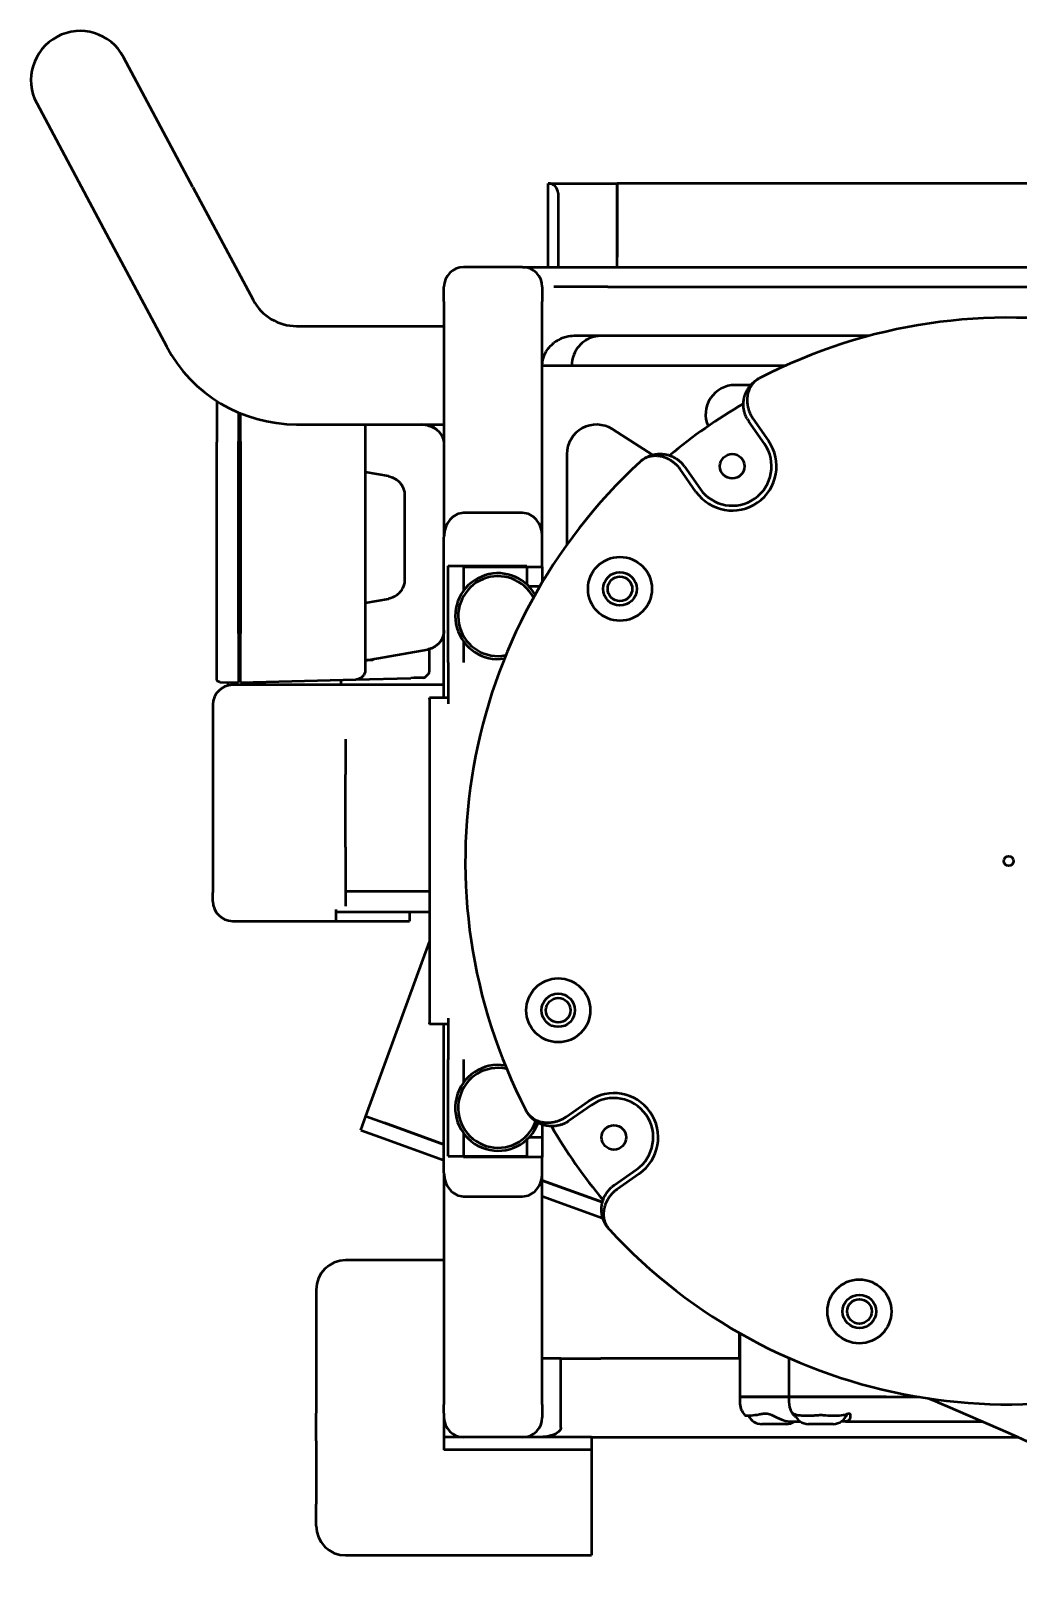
# Model space of a CAD drawing. Header units: millimetres. Extents: x 36 to 3196, y 27 to 5967.
# Drawn here: x 1245.3 to 1345.7, y 2348.6 to 2506.2 of the extents above; entities that cross this region are included whole.
import ezdxf

# ---------------------------------------------------------------- set-up
doc = ezdxf.new("R2010")
doc.units = ezdxf.units.MM
doc.layers.add('외형선(ISO)', color=7, linetype='Continuous', lineweight=50)

msp = doc.modelspace()

# ---------------------------------------------------------------- linework, layer by layer
at = {"layer": '외형선(ISO)'}
for p, q in [((1261.7623, 2490.3615), (1254.7035, 2503.5968)), ((1245.88, 2498.8909), (1252.9388, 2485.6556)), ((1261.7623, 2490.3615), (1267.88, 2478.8909)), ((1297.8917, 2490.7438), (1304.8917, 2490.7438)), ((1297.8917, 2482.2438), (1297.8917, 2490.7438)), ((1304.8917, 2489.7438), (1304.8917, 2490.7438)), ((1454.8917, 2490.7438), (1304.8917, 2490.7438)), ((1304.8917, 2490.7438), (1304.8917, 2489.7438)), ((1298.8917, 2489.7438), (1298.8917, 2482.2438)), ((1304.8917, 2482.2438), (1304.8917, 2489.7438)), ((1304.8917, 2489.7438), (1304.8917, 2483.2438)), ((1252.9388, 2485.6556), (1259.0565, 2474.185)), ((1295.2917, 2482.2438), (1289.2917, 2482.2438)), ((1295.2917, 2482.2438), (1304.2745, 2482.2438)), ((1304.2745, 2482.2438), (1402.1133, 2482.2438)), ((1287.2917, 2478.7537), (1287.2917, 2480.2438)), ((1297.2917, 2480.2438), (1297.2917, 2478.7537)), ((1303.9375, 2480.2438), (1298.4736, 2480.2438)), ((1303.9375, 2480.2438), (1401.7763, 2480.2438)), ((1287.2917, 2478.7537), (1287.2917, 2454.786)), ((1297.2917, 2454.786), (1297.2917, 2478.7537)), ((1272.2917, 2476.2438), (1287.2917, 2476.2438)), ((1304.4068, 2475.2438), (1300.6564, 2475.2438)), ((1308.2917, 2475.2438), (1304.4068, 2475.2438)), ((1330.5329, 2475.2438), (1308.2917, 2475.2438)), ((1297.2917, 2472.2438), (1299.1469, 2472.2438)), ((1299.1469, 2472.2438), (1300.2917, 2472.2438)), ((1300.2917, 2472.2438), (1303.2917, 2472.2438)), ((1303.2917, 2472.2438), (1322.0742, 2472.2438)), ((1318.4829, 2470.2438), (1316.8988, 2470.2438)), ((1264.1908, 2468.6194), (1264.1908, 2464.4456)), ((1266.3908, 2467.4533), (1266.3908, 2464.4954)), ((1266.5917, 2467.2886), (1266.3908, 2467.2938)), ((1266.5917, 2464.4954), (1266.5917, 2467.369)), ((1318.6975, 2466.8398), (1320.2914, 2464.5634)), ((1272.2917, 2466.2438), (1287.2917, 2466.2438)), ((1285.639, 2466.1246), (1284.963, 2466.2438)), ((1308.483, 2463.1366), (1304.411, 2465.7475)), ((1319.8818, 2464.2766), (1318.2879, 2466.553)), ((1264.1908, 2445.042), (1264.1908, 2464.4456)), ((1266.3908, 2444.9922), (1266.3908, 2464.4954)), ((1266.5917, 2464.4954), (1266.5917, 2444.9922)), ((1279.2917, 2464.1885), (1279.2917, 2445.2991)), ((1299.7917, 2463.2221), (1299.7917, 2454.0132)), ((1311.7347, 2461.9644), (1313.3286, 2459.688)), ((1281.639, 2460.9726), (1279.2917, 2461.3865)), ((1312.919, 2459.4012), (1311.3251, 2461.6776)), ((1283.2917, 2459.0029), (1283.2917, 2450.4847)), ((1295.2917, 2457.2438), (1289.2917, 2457.2438)), ((1279.2918, 2456.3516), (1279.2918, 2456.3516)), ((1279.2917, 2454.3407), (1279.2917, 2454.3407)), ((1287.2917, 2438.4323), (1287.2917, 2454.786)), ((1297.2917, 2451.7438), (1297.2917, 2454.786)), ((1287.7105, 2451.8438), (1295.7105, 2451.8438)), ((1287.7105, 2442.0181), (1287.7105, 2451.8438)), ((1289.2917, 2451.7438), (1289.2917, 2449.3437)), ((1289.2917, 2451.7438), (1297.2917, 2451.7438)), ((1295.7105, 2451.8438), (1295.7105, 2449.9827)), ((1297.2917, 2451.7438), (1297.2917, 2450.1992)), ((1297.0224, 2449.7438), (1295.9555, 2449.7438)), ((1279.2917, 2448.1012), (1281.639, 2448.5151)), ((1266.3908, 2444.9922), (1266.3908, 2439.9938)), ((1266.5917, 2439.9938), (1266.5917, 2444.9922)), ((1279.2917, 2442.2438), (1285.639, 2443.363)), ((1285.7917, 2443.3962), (1285.7917, 2441.066)), ((1289.2917, 2444.1439), (1289.2917, 2442.0181)), ((1266.3908, 2442.1938), (1266.5917, 2442.1991)), ((1280.0667, 2442.2538), (1279.3485, 2442.2538)), ((1280.2205, 2442.4076), (1280.0667, 2442.2538)), ((1280.0667, 2442.3805), (1280.0667, 2442.2538)), ((1287.7105, 2442.0181), (1287.7105, 2437.8151)), ((1264.483, 2440.0438), (1266.3908, 2439.9938)), ((1265.3217, 2440.0218), (1265.3217, 2439.6878)), ((1266.3908, 2440.2938), (1266.5917, 2440.2938)), ((1266.5917, 2439.9938), (1278.3179, 2440.3009)), ((1276.8217, 2439.7438), (1276.8217, 2440.2617)), ((1278.3179, 2440.3009), (1283.9159, 2440.4474)), ((1278.7018, 2440.3885), (1278.7019, 2440.3885)), ((1278.8386, 2440.4633), (1278.8385, 2440.4633)), ((1279.1881, 2440.8572), (1279.1881, 2440.8572)), ((1283.9463, 2440.5068), (1283.9461, 2440.5069)), ((1285.3606, 2440.5421), (1285.735, 2440.9264)), ((1287.2917, 2439.7438), (1265.7917, 2439.7438)), ((1285.8105, 2438.2983), (1285.8105, 2438.4323)), ((1287.7105, 2438.4323), (1285.8105, 2438.4323)), ((1285.8105, 2438.2983), (1285.8105, 2405.3893)), ((1263.7917, 2437.7438), (1263.7917, 2435.5722)), ((1263.7917, 2435.5722), (1263.7917, 2418.6518)), ((1277.2917, 2434.2376), (1277.2917, 2430.6313)), ((1277.2917, 2423.2438), (1277.2917, 2430.6313)), ((1277.2917, 2423.2438), (1277.2917, 2418.7438)), ((1263.7917, 2417.7438), (1263.7917, 2418.6518)), ((1277.2917, 2418.7438), (1277.2917, 2417.2501)), ((1285.8105, 2418.7438), (1277.2917, 2418.7438)), ((1276.2917, 2416.9132), (1276.2917, 2415.7438)), ((1276.2917, 2416.6839), (1285.8105, 2416.6839)), ((1283.7917, 2416.6839), (1283.7917, 2415.7438)), ((1265.7917, 2415.7438), (1276.2917, 2415.7438)), ((1276.2917, 2415.7438), (1283.7917, 2415.7438)), ((1279.3576, 2395.897), (1285.8105, 2413.6262)), ((1285.8105, 2405.2554), (1285.8105, 2405.3893)), ((1287.7105, 2405.2554), (1285.8105, 2405.2554)), ((1287.2917, 2390.1425), (1287.2917, 2405.2554)), ((1287.7105, 2405.8725), (1287.7105, 2401.6696)), ((1287.7105, 2391.8438), (1287.7105, 2401.6696)), ((1289.2917, 2401.6696), (1289.2917, 2399.3437)), ((1299.7145, 2395.8308), (1301.9909, 2397.4248)), ((1278.8446, 2394.4875), (1279.3576, 2395.897)), ((1279.3576, 2395.897), (1281.237, 2395.213)), ((1279.3576, 2395.897), (1281.237, 2395.213)), ((1302.2777, 2397.0152), (1300.0013, 2395.4212)), ((1278.8446, 2394.4875), (1280.7239, 2393.8034)), ((1287.2917, 2393.0092), (1281.237, 2395.213)), ((1281.237, 2395.213), (1287.2917, 2393.0092)), ((1289.2917, 2394.1439), (1289.2917, 2391.7438)), ((1297.2917, 2395.0463), (1297.2917, 2393.7438)), ((1280.7239, 2393.8034), (1287.2917, 2391.4129)), ((1295.7105, 2393.5049), (1295.7105, 2391.8438)), ((1297.2917, 2393.7438), (1295.9555, 2393.7438)), ((1297.2917, 2393.7438), (1297.2917, 2391.7438)), ((1287.7105, 2391.8438), (1295.7105, 2391.8438)), ((1297.2917, 2391.7438), (1289.2917, 2391.7438)), ((1297.2917, 2390.1425), (1297.2917, 2391.7438)), ((1287.2917, 2390.1425), (1287.2917, 2366.5736)), ((1297.2917, 2366.5736), (1297.2917, 2390.1425)), ((1304.5899, 2388.868), (1306.8663, 2390.462)), ((1307.1531, 2390.0524), (1304.8767, 2388.4584)), ((1303.4021, 2387.1455), (1297.2917, 2389.3695)), ((1297.2917, 2389.3695), (1303.4021, 2387.1455)), ((1289.2917, 2387.7438), (1295.2917, 2387.7438)), ((1297.2917, 2387.7732), (1303.4413, 2385.535)), ((1287.2917, 2381.2438), (1277.2917, 2381.2438)), ((1274.2917, 2378.2438), (1274.2917, 2365.6897)), ((1317.3417, 2371.2438), (1317.3417, 2373.8489)), ((1317.3605, 2373.8382), (1317.3605, 2367.3438)), ((1299.1647, 2371.2438), (1297.2917, 2371.2438)), ((1299.1647, 2371.2438), (1303.2377, 2371.2438)), ((1299.1647, 2364.2438), (1299.1647, 2371.2438)), ((1313.2695, 2371.2438), (1303.2377, 2371.2438)), ((1317.3605, 2371.2438), (1313.2695, 2371.2438)), ((1322.3605, 2371.3162), (1322.3605, 2367.3438)), ((1319.6332, 2367.3438), (1317.3605, 2367.3438)), ((1317.3605, 2367.3438), (1319.6332, 2367.3438)), ((1317.3605, 2367.3438), (1317.3605, 2366.8438)), ((1319.6332, 2367.3438), (1322.3605, 2367.3438)), ((1322.3605, 2367.3438), (1319.6332, 2367.3438)), ((1325.3605, 2367.3438), (1322.3605, 2367.3438)), ((1322.3605, 2367.3438), (1325.3605, 2367.3438)), ((1322.3605, 2367.3438), (1322.3605, 2366.8438)), ((1325.8605, 2367.3438), (1325.3605, 2367.3438)), ((1325.3605, 2367.3438), (1325.8605, 2367.3438)), ((1328.771, 2367.3438), (1325.8605, 2367.3438)), ((1325.8605, 2367.3438), (1328.771, 2367.3438)), ((1328.771, 2367.3438), (1332.2636, 2367.3438)), ((1332.2636, 2367.3438), (1328.771, 2367.3438)), ((1332.2636, 2367.3438), (1335.6378, 2367.3438)), ((1332.2636, 2367.3438), (1335.6378, 2367.3438)), ((1287.2917, 2365.832), (1287.2917, 2366.5736)), ((1287.2917, 2365.6897), (1287.2917, 2365.832)), ((1297.2917, 2366.5736), (1297.2917, 2365.2438)), ((1274.2917, 2362.8937), (1274.2917, 2365.6897)), ((1287.2917, 2365.6897), (1287.2917, 2361.9632)), ((1322.1105, 2364.5938), (1319.6105, 2364.5938)), ((1322.5178, 2364.8438), (1323.5313, 2364.8438)), ((1326.8605, 2364.5938), (1324.3605, 2364.5938)), ((1328.1112, 2364.8438), (1327.6896, 2364.8438)), ((1328.1112, 2364.8438), (1332.2636, 2364.8438)), ((1332.2636, 2364.8438), (1342.0312, 2364.8438)), ((1274.2917, 2362.8937), (1274.2917, 2356.4478)), ((1302.2917, 2363.2438), (1287.2917, 2363.2438)), ((1302.2917, 2363.2438), (1313.2695, 2363.2438)), ((1302.2917, 2363.2438), (1302.2917, 2361.9632)), ((1313.2695, 2363.2438), (1345.6648, 2363.2438)), ((1302.2917, 2361.9632), (1287.2917, 2361.9632)), ((1302.2917, 2361.9632), (1302.2917, 2361.2161)), ((1302.2917, 2361.2161), (1302.2917, 2354.7703)), ((1274.2917, 2354.2438), (1274.2917, 2356.4478)), ((1302.2917, 2354.7703), (1302.2917, 2351.2438)), ((1277.2917, 2351.2438), (1302.2917, 2351.2438))]:
    msp.add_line(p, q, dxfattribs=at)
for centre, radius in [((1316.6052, 2461.9823), 1.25), ((1305.1864, 2449.5189), 3.25), ((1305.1864, 2449.5189), 1.7), ((1305.1864, 2449.5189), 1.25), ((1344.7105, 2421.8438), 0.5), ((1298.9095, 2406.667), 3.25), ((1298.9095, 2406.667), 1.7), ((1298.9095, 2406.667), 1.25), ((1304.572, 2393.7386), 1.25), ((1329.5337, 2376.0429), 3.25), ((1329.5337, 2376.0429), 1.7), ((1329.5337, 2376.0429), 1.25)]:
    msp.add_circle(centre, radius, dxfattribs=at)
for centre, radius, start, end in [((1250.2917, 2501.2438), 5, 28.072487, 208.072487), ((1297.8917, 2489.7438), 1, 0, 90), ((1289.2917, 2480.2438), 2, 90, 180), ((1295.2917, 2480.2438), 2, 0, 90), ((1272.2917, 2481.2438), 5, 208.072487, 270), ((1344.7105, 2421.8438), 55.25, 42.699139, 117.300861), ((1303.2917, 2472.2438), 3, 90, 113.379331), ((1272.2917, 2481.2438), 15, 208.072487, 270), ((1316.8988, 2467.2438), 3, 90, 203.318789), ((1344.7105, 2421.8438), 53.75, 120.110081, 129.88992), ((1320.7453, 2468.2737), 3, 208.671704, 215), ((1320.7453, 2468.2737), 2.5, 208.671704, 215), ((1302.7917, 2463.2221), 3, 57.332668, 180), ((1316.6052, 2461.9823), 4.5, 215, 35), ((1316.6052, 2461.9823), 4, 215, 35), ((1344.7105, 2421.8438), 55.25, 132.699139, 207.300861), ((1309.2772, 2460.2436), 2.5, 35, 41.328296), ((1309.2772, 2460.2436), 3, 35, 41.328296), ((1292.7917, 2446.7438), 4.36, 30.207345, 278.548299), ((1292.7917, 2446.7438), 4.06, 27.668446, 281.087198), ((1285.2173, 2440.6816), 0.2, 271.500517, 315.739508), ((1285.5917, 2441.066), 0.2, 315.752625, 0.001542), ((1265.7917, 2437.7438), 2, 90, 180), ((1265.7917, 2417.7438), 2, 180, 270), ((1292.7917, 2396.7438), 4.36, 80.301686, 339.629812), ((1292.7917, 2396.7438), 4.06, 77.615632, 340.407657), ((1304.572, 2393.7386), 4.5, 305, 125), ((1304.572, 2393.7386), 4, 305, 125), ((1298.2806, 2397.8787), 2.5, 298.671704, 305), ((1344.7105, 2421.8438), 53.75, 209.647239, 209.64727), ((1344.7105, 2421.8438), 53.75, 210.110081, 219.88992), ((1298.2806, 2397.8787), 3, 298.671704, 305), ((1306.3107, 2386.4105), 3, 125, 131.328296), ((1306.3107, 2386.4105), 2.5, 125, 131.328296), ((1344.7105, 2421.8438), 55.25, 222.699139, 297.300861), ((1277.2917, 2378.2438), 3, 90, 180), ((1319.3605, 2366.8438), 2, 180, 221.859571), ((1324.3605, 2366.8438), 2, 180, 211.348369), ((1289.2917, 2365.2438), 2, 180, 270), ((1295.2917, 2365.2438), 2, 270, 0), ((1319.6105, 2366.0938), 1.5, 205.084302, 270), ((1322.1105, 2366.0938), 1.5, 270, 303.55731), ((1324.3605, 2366.0938), 1.5, 199.004194, 270), ((1326.8605, 2366.0938), 1.5, 270, 340.995806), ((1277.2917, 2354.2438), 3, 180, 270)]:
    msp.add_arc(centre, radius, start, end, dxfattribs=at)
for centre, major_axis, ratio, start_param, end_param in [((1289.2917, 2454.786), (0, 2.4578), 0.81373347, 0, 1.57079633), ((1295.2917, 2454.786), (0, 2.4578), 0.81373347, 4.71238898, 6.28318531), ((1278.2917, 2445.2991), (1, 0), 0.00011293, 6.28318151, 6.28319385), ((1283.8067, 2440.4444), (-1.4158, -0.0373), 0.00007293, 3.7997444, 4.63513662), ((1283.8067, 2440.4445), (-1.4158, -0.0371), 0.00005528, 4.63488775, 4.63515082), ((1283.8067, 2440.4445), (-1.4158, -0.0371), 0.00005528, 3.77677656, 4.23437598), ((1283.8067, 2440.4444), (1.4158, 0.0373), 0.00007293, 0.00017574, 0.65819226), ((1289.2917, 2390.1425), (0, -2.3987), 0.83377966, 4.71238898, 6.28318531), ((1295.2917, 2390.1425), (0, -2.3987), 0.83377966, 0, 1.57079633)]:
    msp.add_ellipse(centre, major_axis=major_axis, ratio=ratio, start_param=start_param, end_param=end_param, dxfattribs=at)
for points, knots in [([(1297.2917, 2472.2438), (1297.2917, 2472.627), (1297.3797, 2473.0245), (1297.709, 2473.7406), (1297.9496, 2474.0603), (1298.295, 2474.3898), (1298.382, 2474.4644), (1298.4736, 2474.5354)], [0, 0, 0, 0, 0.114964267, 0.114964267, 0.229928534, 0.229928534, 0.265303596, 0.265303596, 0.265303596, 0.265303596]), ([(1300.6564, 2475.2438), (1300.4237, 2475.2453), (1300.1812, 2475.2244), (1299.5991, 2475.1144), (1299.2352, 2474.9968), (1298.7489, 2474.7306), (1298.6073, 2474.6378), (1298.4736, 2474.5354)], [-1.834177371, -1.834177371, -1.834177371, -1.834177371, -1.744204727, -1.744204727, -1.626566438, -1.626566438, -1.576062834, -1.576062834, -1.576062834, -1.576062834]), ([(1302.1013, 2474.9975), (1302.0244, 2474.9637), (1301.9454, 2474.9261), (1301.5933, 2474.7364), (1301.2637, 2474.4841), (1300.8118, 2473.9633), (1300.6176, 2473.652), (1300.3575, 2472.9676), (1300.2917, 2472.5946), (1300.2917, 2472.2438)], [0.135431577, 0.135431577, 0.135431577, 0.135431577, 0.16824048, 0.16824048, 0.285118843, 0.285118843, 0.390355579, 0.390355579, 0.495592314, 0.495592314, 0.495592314, 0.495592314]), ([(1318.1132, 2466.8343), (1318.0546, 2466.9416), (1318.0034, 2467.0506), (1317.9592, 2467.1614), (1317.937, 2467.2168), (1317.9167, 2467.2726), (1317.898, 2467.3288), (1317.8794, 2467.3851), (1317.8624, 2467.4417), (1317.8471, 2467.4988), (1317.8319, 2467.5558), (1317.8183, 2467.6135), (1317.8066, 2467.6706), (1317.7949, 2467.7276), (1317.7849, 2467.7844), (1317.7767, 2467.8409), (1317.7685, 2467.8974), (1317.7619, 2467.9535), (1317.757, 2468.0094), (1317.7521, 2468.0652), (1317.7487, 2468.1208), (1317.7469, 2468.1761), (1317.7451, 2468.2314), (1317.7449, 2468.2865), (1317.7461, 2468.3411), (1317.7473, 2468.3958), (1317.75, 2468.4496), (1317.7541, 2468.5026), (1317.7581, 2468.5557), (1317.7636, 2468.608), (1317.7703, 2468.6597), (1317.777, 2468.7113), (1317.7849, 2468.7622), (1317.7941, 2468.8125), (1317.8033, 2468.8628), (1317.8137, 2468.9124), (1317.8252, 2468.9614), (1317.8368, 2469.0104), (1317.8495, 2469.0588), (1317.8633, 2469.1065), (1317.8771, 2469.1543), (1317.892, 2469.2014), (1317.908, 2469.248), (1317.924, 2469.2946), (1317.941, 2469.3404), (1317.9589, 2469.3853), (1317.9946, 2469.4749), (1318.034, 2469.5612), (1318.0767, 2469.6442), (1318.1193, 2469.7272), (1318.1652, 2469.8071), (1318.2142, 2469.884), (1318.2631, 2469.9609), (1318.3151, 2470.0349), (1318.3699, 2470.106), (1318.3974, 2470.1416), (1318.4255, 2470.1765), (1318.4544, 2470.2106), (1318.4833, 2470.2447), (1318.5129, 2470.2783), (1318.5431, 2470.3109), (1318.5733, 2470.3436), (1318.6041, 2470.3754), (1318.6354, 2470.4064), (1318.6667, 2470.4374), (1318.6986, 2470.4675), (1318.731, 2470.4969), (1318.7958, 2470.5555), (1318.8626, 2470.611), (1318.9316, 2470.6633), (1319.0005, 2470.7156), (1319.0715, 2470.7648), (1319.1444, 2470.8108), (1319.1809, 2470.8339), (1319.2179, 2470.8561), (1319.2554, 2470.8776), (1319.2741, 2470.8883), (1319.293, 2470.8988), (1319.312, 2470.9092), (1319.3215, 2470.9143), (1319.3311, 2470.9194), (1319.3406, 2470.9245), (1319.3502, 2470.9296), (1319.3598, 2470.9346), (1319.3693, 2470.9395)], [-1, -1, -1, -1, -0.9375, -0.9375, -0.9375, -0.90625, -0.90625, -0.90625, -0.875, -0.875, -0.875, -0.84375, -0.84375, -0.84375, -0.8125, -0.8125, -0.8125, -0.78125, -0.78125, -0.78125, -0.75, -0.75, -0.75, -0.71875, -0.71875, -0.71875, -0.6875, -0.6875, -0.6875, -0.65625, -0.65625, -0.65625, -0.625, -0.625, -0.625, -0.59375, -0.59375, -0.59375, -0.5625, -0.5625, -0.5625, -0.53125, -0.53125, -0.53125, -0.5, -0.5, -0.5, -0.4375, -0.4375, -0.4375, -0.375, -0.375, -0.375, -0.3125, -0.3125, -0.3125, -0.28125, -0.28125, -0.28125, -0.25, -0.25, -0.25, -0.21875, -0.21875, -0.21875, -0.1875, -0.1875, -0.1875, -0.125, -0.125, -0.125, -0.0625, -0.0625, -0.0625, -0.03125, -0.03125, -0.03125, -0.015625, -0.015625, -0.015625, -0.0078125, -0.0078125, -0.0078125, 0, 0, 0, 0]), ([(1319.3693, 2470.9395), (1319.3613, 2470.9354), (1319.3532, 2470.9312), (1319.3452, 2470.9269), (1319.3372, 2470.9226), (1319.3292, 2470.9183), (1319.3212, 2470.9139), (1319.3053, 2470.9051), (1319.2894, 2470.8962), (1319.2737, 2470.887), (1319.2423, 2470.8688), (1319.2114, 2470.8497), (1319.181, 2470.8298), (1319.1201, 2470.7901), (1319.0613, 2470.7472), (1319.0044, 2470.7012), (1318.9475, 2470.6553), (1318.8925, 2470.6061), (1318.8397, 2470.5538), (1318.8133, 2470.5276), (1318.7874, 2470.5006), (1318.762, 2470.4728), (1318.7366, 2470.445), (1318.7117, 2470.4163), (1318.6874, 2470.3868), (1318.6631, 2470.3573), (1318.6394, 2470.327), (1318.6164, 2470.296), (1318.5933, 2470.265), (1318.571, 2470.2333), (1318.5493, 2470.2008), (1318.506, 2470.136), (1318.4654, 2470.0682), (1318.4277, 2469.9974), (1318.3899, 2469.9266), (1318.3551, 2469.8528), (1318.3233, 2469.7757), (1318.2915, 2469.6986), (1318.2628, 2469.6183), (1318.2376, 2469.5345), (1318.225, 2469.4926), (1318.2132, 2469.4497), (1318.2023, 2469.406), (1318.1915, 2469.3622), (1318.1816, 2469.3179), (1318.1728, 2469.273), (1318.164, 2469.228), (1318.1562, 2469.1824), (1318.1494, 2469.1361), (1318.1427, 2469.0898), (1318.137, 2469.0428), (1318.1324, 2468.9951), (1318.1279, 2468.9474), (1318.1244, 2468.899), (1318.1221, 2468.8499), (1318.1198, 2468.8007), (1318.1187, 2468.7509), (1318.1189, 2468.7002), (1318.119, 2468.6495), (1318.1204, 2468.598), (1318.1231, 2468.5456), (1318.1259, 2468.4933), (1318.13, 2468.4403), (1318.1354, 2468.3872), (1318.1409, 2468.334), (1318.1477, 2468.2804), (1318.156, 2468.2264), (1318.1643, 2468.1725), (1318.174, 2468.1181), (1318.1852, 2468.0634), (1318.1964, 2468.0086), (1318.2091, 2467.9535), (1318.2235, 2467.8979), (1318.2378, 2467.8424), (1318.2538, 2467.7861), (1318.2712, 2467.7303), (1318.2887, 2467.6745), (1318.3076, 2467.6189), (1318.3279, 2467.5637), (1318.3483, 2467.5084), (1318.3701, 2467.4535), (1318.3935, 2467.3988), (1318.4402, 2467.2894), (1318.4928, 2467.1812), (1318.5519, 2467.0742)], [-1, -1, -1, -1, -0.9921875, -0.9921875, -0.9921875, -0.984375, -0.984375, -0.984375, -0.96875, -0.96875, -0.96875, -0.9375, -0.9375, -0.9375, -0.875, -0.875, -0.875, -0.8125, -0.8125, -0.8125, -0.78125, -0.78125, -0.78125, -0.75, -0.75, -0.75, -0.71875, -0.71875, -0.71875, -0.6875, -0.6875, -0.6875, -0.625, -0.625, -0.625, -0.5625, -0.5625, -0.5625, -0.5, -0.5, -0.5, -0.46875, -0.46875, -0.46875, -0.4375, -0.4375, -0.4375, -0.40625, -0.40625, -0.40625, -0.375, -0.375, -0.375, -0.34375, -0.34375, -0.34375, -0.3125, -0.3125, -0.3125, -0.28125, -0.28125, -0.28125, -0.25, -0.25, -0.25, -0.21875, -0.21875, -0.21875, -0.1875, -0.1875, -0.1875, -0.15625, -0.15625, -0.15625, -0.125, -0.125, -0.125, -0.09375, -0.09375, -0.09375, -0.0625, -0.0625, -0.0625, 0, 0, 0, 0]), ([(1279.2917, 2466.2437), (1279.2917, 2466.131), (1279.2917, 2466.0152), (1279.2917, 2465.513), (1279.2917, 2465.0947), (1279.2917, 2464.5125), (1279.2917, 2464.3504), (1279.2917, 2464.1885)], [0.563923048, 0.563923048, 0.563923048, 0.563923048, 0.603137784, 0.603137784, 0.730531894, 0.730531894, 0.77908169, 0.77908169, 0.77908169, 0.77908169]), ([(1285.8908, 2466.0632), (1286.0976, 2465.9983), (1286.2962, 2465.898), (1286.5886, 2465.6845), (1286.6971, 2465.5854), (1286.7931, 2465.4763)], [0, 0, 0, 0, 0.065162404, 0.065162404, 0.108793394, 0.108793394, 0.108793394, 0.108793394]), ([(1286.5843, 2465.6812), (1286.5706, 2465.6928), (1286.5567, 2465.7043), (1286.4691, 2465.7745), (1286.3915, 2465.8283), (1286.2293, 2465.9243), (1286.1448, 2465.9665), (1286.0578, 2466.0026)], [5.581663889, 5.581663889, 5.581663889, 5.581663889, 5.608637837, 5.608637837, 5.749957378, 5.749957378, 5.89127692, 5.89127692, 5.89127692, 5.89127692]), ([(1286.7931, 2465.4763), (1286.8655, 2465.394), (1287.0428, 2465.1558), (1287.2025, 2464.7958), (1287.2601, 2464.5213), (1287.273, 2464.4281)], [0.482363635, 0.482363635, 0.482363635, 0.482363635, 0.6, 0.8, 0.901473172, 0.901473172, 0.901473172, 0.901473172]), ([(1307.2428, 2462.4484), (1307.2506, 2462.4557), (1307.2587, 2462.463), (1307.2667, 2462.4703), (1307.2747, 2462.4775), (1307.2828, 2462.4847), (1307.2909, 2462.4919), (1307.3071, 2462.5062), (1307.3235, 2462.5203), (1307.34, 2462.5343), (1307.3729, 2462.5622), (1307.4065, 2462.5893), (1307.4406, 2462.6158), (1307.5088, 2462.6686), (1307.5793, 2462.7184), (1307.6521, 2462.7653), (1307.7248, 2462.8122), (1307.7998, 2462.8561), (1307.8771, 2462.8969), (1307.9157, 2462.9173), (1307.955, 2462.9369), (1307.9948, 2462.9557), (1308.0346, 2462.9745), (1308.075, 2462.9926), (1308.1161, 2463.0098), (1308.1571, 2463.027), (1308.1987, 2463.0434), (1308.2407, 2463.0589), (1308.2826, 2463.0743), (1308.325, 2463.0889), (1308.3678, 2463.1025), (1308.4534, 2463.1297), (1308.5407, 2463.1532), (1308.6297, 2463.1729), (1308.7187, 2463.1926), (1308.8095, 2463.2084), (1308.9021, 2463.2201), (1308.9947, 2463.2318), (1309.0892, 2463.2393), (1309.1857, 2463.2422), (1309.234, 2463.2437), (1309.2828, 2463.244), (1309.3321, 2463.2431), (1309.3813, 2463.2422), (1309.4307, 2463.2401), (1309.4803, 2463.2367), (1309.5299, 2463.2334), (1309.5797, 2463.2288), (1309.6297, 2463.2228), (1309.6797, 2463.2169), (1309.7299, 2463.2097), (1309.7803, 2463.2012), (1309.8307, 2463.1926), (1309.8813, 2463.1827), (1309.9321, 2463.1713), (1309.9829, 2463.1599), (1310.0339, 2463.1471), (1310.0852, 2463.1328), (1310.1364, 2463.1185), (1310.1879, 2463.1026), (1310.2397, 2463.0851), (1310.2914, 2463.0675), (1310.3431, 2463.0484), (1310.3944, 2463.0278), (1310.4458, 2463.0072), (1310.4969, 2462.9851), (1310.5477, 2462.9613), (1310.5985, 2462.9376), (1310.649, 2462.9122), (1310.6992, 2462.8852), (1310.7495, 2462.8582), (1310.7994, 2462.8294), (1310.8491, 2462.7989), (1310.8987, 2462.7684), (1310.9482, 2462.7359), (1310.9966, 2462.702), (1311.045, 2462.6682), (1311.0925, 2462.6328), (1311.1389, 2462.5961), (1311.1854, 2462.5593), (1311.2309, 2462.5211), (1311.2754, 2462.4814), (1311.3643, 2462.4019), (1311.4493, 2462.3165), (1311.53, 2462.2247)], [-1, -1, -1, -1, -0.9921875, -0.9921875, -0.9921875, -0.984375, -0.984375, -0.984375, -0.96875, -0.96875, -0.96875, -0.9375, -0.9375, -0.9375, -0.875, -0.875, -0.875, -0.8125, -0.8125, -0.8125, -0.78125, -0.78125, -0.78125, -0.75, -0.75, -0.75, -0.71875, -0.71875, -0.71875, -0.6875, -0.6875, -0.6875, -0.625, -0.625, -0.625, -0.5625, -0.5625, -0.5625, -0.5, -0.5, -0.5, -0.46875, -0.46875, -0.46875, -0.4375, -0.4375, -0.4375, -0.40625, -0.40625, -0.40625, -0.375, -0.375, -0.375, -0.34375, -0.34375, -0.34375, -0.3125, -0.3125, -0.3125, -0.28125, -0.28125, -0.28125, -0.25, -0.25, -0.25, -0.21875, -0.21875, -0.21875, -0.1875, -0.1875, -0.1875, -0.15625, -0.15625, -0.15625, -0.125, -0.125, -0.125, -0.09375, -0.09375, -0.09375, -0.0625, -0.0625, -0.0625, 0, 0, 0, 0]), ([(1311.1546, 2461.8946), (1311.0742, 2461.9867), (1310.9905, 2462.0731), (1310.9037, 2462.1544), (1310.8604, 2462.195), (1310.8162, 2462.2344), (1310.7712, 2462.2724), (1310.7263, 2462.3104), (1310.6805, 2462.3472), (1310.6341, 2462.3827), (1310.5876, 2462.4181), (1310.5402, 2462.4524), (1310.4929, 2462.4849), (1310.4456, 2462.5173), (1310.3981, 2462.5482), (1310.3505, 2462.5774), (1310.3028, 2462.6067), (1310.2551, 2462.6344), (1310.2072, 2462.6606), (1310.1594, 2462.6869), (1310.1114, 2462.7116), (1310.0632, 2462.7349), (1310.0151, 2462.7583), (1309.9668, 2462.7802), (1309.9185, 2462.8007), (1309.8702, 2462.8212), (1309.8223, 2462.8401), (1309.7748, 2462.8576), (1309.7272, 2462.875), (1309.6799, 2462.8911), (1309.633, 2462.9057), (1309.586, 2462.9204), (1309.5394, 2462.9337), (1309.493, 2462.9457), (1309.4466, 2462.9577), (1309.4005, 2462.9684), (1309.3547, 2462.9779), (1309.3089, 2462.9874), (1309.2633, 2462.9957), (1309.2181, 2463.0028), (1309.1728, 2463.0099), (1309.1278, 2463.0158), (1309.083, 2463.0205), (1309.0382, 2463.0253), (1308.9939, 2463.0289), (1308.9501, 2463.0314), (1308.8627, 2463.0363), (1308.7774, 2463.0368), (1308.6942, 2463.0333), (1308.6109, 2463.0298), (1308.5296, 2463.0223), (1308.4502, 2463.0111), (1308.3707, 2462.9998), (1308.2932, 2462.9849), (1308.2174, 2462.9663), (1308.1795, 2462.9571), (1308.142, 2462.9469), (1308.105, 2462.9359), (1308.068, 2462.9248), (1308.0314, 2462.9129), (1307.9953, 2462.9002), (1307.9593, 2462.8874), (1307.9239, 2462.8739), (1307.8891, 2462.8595), (1307.8543, 2462.8452), (1307.8201, 2462.8301), (1307.7864, 2462.8142), (1307.7191, 2462.7824), (1307.6542, 2462.7476), (1307.5915, 2462.7099), (1307.5288, 2462.6722), (1307.4684, 2462.6315), (1307.4103, 2462.5879), (1307.3812, 2462.5661), (1307.3527, 2462.5436), (1307.3248, 2462.5203), (1307.3108, 2462.5087), (1307.297, 2462.4969), (1307.2833, 2462.4849), (1307.2765, 2462.4789), (1307.2697, 2462.4728), (1307.2629, 2462.4668), (1307.2561, 2462.4607), (1307.2494, 2462.4545), (1307.2428, 2462.4484)], [-1, -1, -1, -1, -0.9375, -0.9375, -0.9375, -0.90625, -0.90625, -0.90625, -0.875, -0.875, -0.875, -0.84375, -0.84375, -0.84375, -0.8125, -0.8125, -0.8125, -0.78125, -0.78125, -0.78125, -0.75, -0.75, -0.75, -0.71875, -0.71875, -0.71875, -0.6875, -0.6875, -0.6875, -0.65625, -0.65625, -0.65625, -0.625, -0.625, -0.625, -0.59375, -0.59375, -0.59375, -0.5625, -0.5625, -0.5625, -0.53125, -0.53125, -0.53125, -0.5, -0.5, -0.5, -0.4375, -0.4375, -0.4375, -0.375, -0.375, -0.375, -0.3125, -0.3125, -0.3125, -0.28125, -0.28125, -0.28125, -0.25, -0.25, -0.25, -0.21875, -0.21875, -0.21875, -0.1875, -0.1875, -0.1875, -0.125, -0.125, -0.125, -0.0625, -0.0625, -0.0625, -0.03125, -0.03125, -0.03125, -0.015625, -0.015625, -0.015625, -0.0078125, -0.0078125, -0.0078125, 0, 0, 0, 0]), ([(1281.639, 2460.9726), (1281.8536, 2460.9347), (1282.0647, 2460.8604), (1282.3421, 2460.7077), (1282.4251, 2460.6538), (1282.5035, 2460.5941)], [0, 0, 0, 0, 0.0659968961, 0.0659968961, 0.0957391714, 0.0957391714, 0.0957391714, 0.0957391714]), ([(1281.9974, 2460.8743), (1282.086, 2460.8409), (1282.1722, 2460.8012), (1282.3324, 2460.7132), (1282.4073, 2460.6653), (1282.4786, 2460.6127)], [0.0373804534, 0.0373804534, 0.0373804534, 0.0373804534, 0.0658635883, 0.0658635883, 0.0926278364, 0.0926278364, 0.0926278364, 0.0926278364]), ([(1282.8863, 2460.2101), (1282.9404, 2460.1387), (1282.9894, 2460.0639), (1283.0331, 2459.9867), (1283.0463, 2459.9633), (1283.0591, 2459.9396), (1283.0713, 2459.9157), (1283.0807, 2459.8974), (1283.0898, 2459.879), (1283.0987, 2459.8604)], [0.536593452, 0.536593452, 0.536593452, 0.536593452, 0.636360755, 0.636360755, 0.636360755, 0.666666667, 0.666666667, 0.666666667, 0.689936954, 0.689936954, 0.689936954, 0.689936954]), ([(1283.2367, 2450.0186), (1283.2311, 2449.9954), (1283.2252, 2449.9724), (1283.2188, 2449.9495), (1283.1904, 2449.8471), (1283.1539, 2449.7479), (1283.1119, 2449.6557), (1283.1033, 2449.6369), (1283.0946, 2449.6185), (1283.0856, 2449.6003)], [0.168345888, 0.168345888, 0.168345888, 0.168345888, 0.194151158, 0.194151158, 0.194151158, 0.309534323, 0.309534323, 0.309534323, 0.332993365, 0.332993365, 0.332993365, 0.332993365]), ([(1282.4786, 2448.875), (1282.3038, 2448.746), (1282.1054, 2448.6449), (1281.8139, 2448.552), (1281.7269, 2448.5306), (1281.639, 2448.5151)], [0, 0, 0, 0, 0.0656057317, 0.0656057317, 0.0926289482, 0.0926289482, 0.0926289482, 0.0926289482]), ([(1282.8545, 2449.2366), (1282.8044, 2449.1739), (1282.7474, 2449.1104), (1282.6854, 2449.0502), (1282.6319, 2448.9982), (1282.5748, 2448.9487), (1282.516, 2448.9032), (1282.5037, 2448.8936), (1282.4912, 2448.8842), (1282.4787, 2448.875)], [0.501231652, 0.501231652, 0.501231652, 0.501231652, 0.590043581, 0.590043581, 0.590043581, 0.666666667, 0.666666667, 0.666666667, 0.68284281, 0.68284281, 0.68284281, 0.68284281]), ([(1264.483, 2440.0438), (1264.4506, 2440.0446), (1264.4179, 2440.0509), (1264.3575, 2440.073), (1264.3291, 2440.089), (1264.2792, 2440.1287), (1264.2572, 2440.1528), (1264.2223, 2440.2062), (1264.209, 2440.236), (1264.1968, 2440.2821), (1264.194, 2440.2977), (1264.1916, 2440.3213), (1264.1911, 2440.3293), (1264.1909, 2440.3383), (1264.1909, 2440.3393), (1264.1909, 2440.3407), (1264.1909, 2440.3412), (1264.1909, 2440.3418), (1264.1909, 2440.3419), (1264.1909, 2440.3422), (1264.1909, 2440.3423), (1264.1908, 2440.3428), (1264.1908, 2440.3429), (1264.1908, 2440.3433), (1264.1908, 2440.3433), (1264.1908, 2440.3435), (1264.1908, 2440.3436), (1264.1908, 2440.3438), (1264.1908, 2440.3439), (1264.1908, 2440.3447), (1264.1908, 2440.346), (1264.1908, 2440.3532), (1264.1908, 2440.364), (1264.1908, 2440.4289), (1264.1908, 2440.5275), (1264.1908, 2440.8557), (1264.1908, 2441.1192), (1264.1908, 2441.7626), (1264.1908, 2442.1496), (1264.1908, 2442.9987), (1264.1908, 2443.4714), (1264.1908, 2444.3112), (1264.1908, 2444.6779), (1264.1908, 2445.042)], [0, 0, 0, 0, 0.009730592, 0.009730592, 0.019283522, 0.019283522, 0.028842832, 0.028842832, 0.038401914, 0.038401914, 0.043135156, 0.043135156, 0.045526354, 0.045526354, 0.045833304, 0.045833304, 0.045971935, 0.045971935, 0.04603238, 0.04603238, 0.046092827, 0.046092827, 0.046340306, 0.046340306, 0.046821448, 0.046821448, 0.048261942, 0.048261942, 0.052582745, 0.052582745, 0.065546303, 0.065546303, 0.104466823, 0.104466823, 0.222052797, 0.222052797, 0.372765544, 0.372765544, 0.522418324, 0.522418324, 0.672108692, 0.672108692, 0.781360959, 0.781360959, 0.781360959, 0.781360959]), ([(1279.2917, 2445.2991), (1279.2917, 2444.8669), (1279.2917, 2444.4291), (1279.2917, 2443.6176), (1279.2917, 2443.2327), (1279.2917, 2442.5544), (1279.2917, 2442.2527), (1279.2917, 2441.7694), (1279.2917, 2441.5818), (1279.2917, 2441.403), (1279.2917, 2441.3597), (1279.2917, 2441.3194), (1279.2917, 2441.3101), (1279.2917, 2441.3031), (1279.2917, 2441.3018), (1279.2917, 2441.3007), (1279.2917, 2441.3005), (1279.2917, 2441.3), (1279.2917, 2441.3), (1279.2917, 2441.299), (1279.2917, 2441.2987), (1279.2917, 2441.2979), (1279.2917, 2441.2976), (1279.2917, 2441.2967), (1279.2917, 2441.2961), (1279.2917, 2441.2943), (1279.2917, 2441.2929), (1279.2915, 2441.2703), (1279.2906, 2441.2485), (1279.2875, 2441.2057), (1279.2852, 2441.1845), (1279.2735, 2441.0997), (1279.2584, 2441.0366), (1279.2027, 2440.8742), (1279.1506, 2440.7771), (1279.0206, 2440.6076), (1278.9414, 2440.5329), (1278.7657, 2440.4136), (1278.667, 2440.3675), (1278.4847, 2440.3158), (1278.4011, 2440.3031), (1278.3179, 2440.3009)], [0, 0, 0, 0, 0.1296551, 0.1296551, 0.256967952, 0.256967952, 0.384364978, 0.384364978, 0.511759352, 0.511759352, 0.574840936, 0.574840936, 0.606726534, 0.606726534, 0.618675391, 0.618675391, 0.623155755, 0.623155755, 0.624836738, 0.624836738, 0.625238476, 0.625238476, 0.625440604, 0.625440604, 0.625644227, 0.625644227, 0.626051767, 0.626051767, 0.632518723, 0.632518723, 0.638918973, 0.638918973, 0.65819968, 0.65819968, 0.690421726, 0.690421726, 0.722272515, 0.722272515, 0.754136592, 0.754136592, 0.779108797, 0.779108797, 0.779108797, 0.779108797]), ([(1287.2698, 2445.0372), (1287.2569, 2444.9511), (1287.199, 2444.6835), (1287.0568, 2444.3639), (1286.9074, 2444.1516), (1286.8623, 2444.0944)], [0.106343647, 0.106343647, 0.106343647, 0.106343647, 0.2, 0.4, 0.478134761, 0.478134761, 0.478134761, 0.478134761]), ([(1287.2698, 2445.0311), (1287.2584, 2444.9547), (1287.2066, 2444.7066), (1287.0867, 2444.4198), (1286.962, 2444.2249), (1286.9301, 2444.1793)], [0.112218588, 0.112218588, 0.112218588, 0.112218588, 0.2, 0.4, 0.46347026, 0.46347026, 0.46347026, 0.46347026]), ([(1286.8624, 2444.0944), (1286.7285, 2443.9246), (1286.5646, 2443.7749), (1286.2057, 2443.5411), (1286.0068, 2443.4529), (1285.748, 2443.3846), (1285.6937, 2443.3727), (1285.639, 2443.363)], [0, 0, 0, 0, 0.064947037, 0.064947037, 0.12873282, 0.12873282, 0.145430028, 0.145430028, 0.145430028, 0.145430028]), ([(1286.9301, 2444.1793), (1286.8061, 2444.0022), (1286.6511, 2443.8435), (1286.3414, 2443.6157), (1286.1919, 2443.5325), (1286.0357, 2443.4699)], [0, 0, 0, 0, 0.064915753, 0.064915753, 0.115518842, 0.115518842, 0.115518842, 0.115518842]), ([(1295.6148, 2396.5027), (1295.6189, 2396.4947), (1295.6231, 2396.4866), (1295.6274, 2396.4785), (1295.6317, 2396.4705), (1295.636, 2396.4625), (1295.6404, 2396.4545), (1295.6491, 2396.4386), (1295.6581, 2396.4228), (1295.6672, 2396.4071), (1295.6855, 2396.3757), (1295.7046, 2396.3447), (1295.7245, 2396.3143), (1295.7642, 2396.2535), (1295.8071, 2396.1946), (1295.853, 2396.1377), (1295.899, 2396.0808), (1295.9482, 2396.0259), (1296.0005, 2395.973), (1296.0267, 2395.9466), (1296.0537, 2395.9207), (1296.0815, 2395.8953), (1296.1093, 2395.8699), (1296.1379, 2395.8451), (1296.1674, 2395.8208), (1296.1969, 2395.7965), (1296.2273, 2395.7727), (1296.2583, 2395.7497), (1296.2893, 2395.7267), (1296.321, 2395.7043), (1296.3534, 2395.6827), (1296.4183, 2395.6393), (1296.4861, 2395.5987), (1296.5569, 2395.561), (1296.6277, 2395.5233), (1296.7015, 2395.4884), (1296.7786, 2395.4566), (1296.8556, 2395.4249), (1296.9359, 2395.3962), (1297.0198, 2395.3709), (1297.0617, 2395.3583), (1297.1046, 2395.3465), (1297.1483, 2395.3357), (1297.192, 2395.3248), (1297.2363, 2395.315), (1297.2813, 2395.3062), (1297.3263, 2395.2973), (1297.3719, 2395.2895), (1297.4182, 2395.2828), (1297.4645, 2395.276), (1297.5115, 2395.2704), (1297.5592, 2395.2658), (1297.6069, 2395.2612), (1297.6553, 2395.2578), (1297.7044, 2395.2555), (1297.7535, 2395.2532), (1297.8034, 2395.2521), (1297.8541, 2395.2522), (1297.9048, 2395.2523), (1297.9562, 2395.2537), (1298.0086, 2395.2565), (1298.061, 2395.2592), (1298.1139, 2395.2633), (1298.1671, 2395.2688), (1298.2203, 2395.2742), (1298.2739, 2395.2811), (1298.3279, 2395.2894), (1298.3818, 2395.2976), (1298.4361, 2395.3073), (1298.4909, 2395.3185), (1298.5456, 2395.3297), (1298.6008, 2395.3425), (1298.6564, 2395.3568), (1298.7119, 2395.3711), (1298.7682, 2395.3871), (1298.824, 2395.4046), (1298.8798, 2395.422), (1298.9354, 2395.4409), (1298.9906, 2395.4613), (1299.0459, 2395.4816), (1299.1008, 2395.5035), (1299.1555, 2395.5268), (1299.2649, 2395.5735), (1299.3731, 2395.6262), (1299.4801, 2395.6852)], [-1, -1, -1, -1, -0.9921875, -0.9921875, -0.9921875, -0.984375, -0.984375, -0.984375, -0.96875, -0.96875, -0.96875, -0.9375, -0.9375, -0.9375, -0.875, -0.875, -0.875, -0.8125, -0.8125, -0.8125, -0.78125, -0.78125, -0.78125, -0.75, -0.75, -0.75, -0.71875, -0.71875, -0.71875, -0.6875, -0.6875, -0.6875, -0.625, -0.625, -0.625, -0.5625, -0.5625, -0.5625, -0.5, -0.5, -0.5, -0.46875, -0.46875, -0.46875, -0.4375, -0.4375, -0.4375, -0.40625, -0.40625, -0.40625, -0.375, -0.375, -0.375, -0.34375, -0.34375, -0.34375, -0.3125, -0.3125, -0.3125, -0.28125, -0.28125, -0.28125, -0.25, -0.25, -0.25, -0.21875, -0.21875, -0.21875, -0.1875, -0.1875, -0.1875, -0.15625, -0.15625, -0.15625, -0.125, -0.125, -0.125, -0.09375, -0.09375, -0.09375, -0.0625, -0.0625, -0.0625, 0, 0, 0, 0]), ([(1299.72, 2395.2465), (1299.6127, 2395.1879), (1299.5036, 2395.1367), (1299.3929, 2395.0925), (1299.3375, 2395.0704), (1299.2817, 2395.05), (1299.2254, 2395.0314), (1299.1692, 2395.0127), (1299.1125, 2394.9957), (1299.0555, 2394.9805), (1298.9984, 2394.9652), (1298.9407, 2394.9516), (1298.8837, 2394.9399), (1298.8266, 2394.9282), (1298.7698, 2394.9183), (1298.7134, 2394.9101), (1298.6569, 2394.9018), (1298.6008, 2394.8953), (1298.5449, 2394.8903), (1298.4891, 2394.8854), (1298.4335, 2394.8821), (1298.3782, 2394.8803), (1298.3229, 2394.8785), (1298.2678, 2394.8782), (1298.2132, 2394.8794), (1298.1585, 2394.8807), (1298.1047, 2394.8834), (1298.0517, 2394.8874), (1297.9986, 2394.8915), (1297.9463, 2394.8969), (1297.8946, 2394.9036), (1297.843, 2394.9103), (1297.7921, 2394.9183), (1297.7418, 2394.9275), (1297.6915, 2394.9366), (1297.6419, 2394.947), (1297.5929, 2394.9586), (1297.5439, 2394.9701), (1297.4955, 2394.9828), (1297.4478, 2394.9966), (1297.4, 2395.0104), (1297.3529, 2395.0253), (1297.3063, 2395.0413), (1297.2597, 2395.0573), (1297.2139, 2395.0743), (1297.169, 2395.0922), (1297.0794, 2395.128), (1296.9931, 2395.1674), (1296.9101, 2395.21), (1296.8271, 2395.2527), (1296.7472, 2395.2986), (1296.6703, 2395.3475), (1296.5933, 2395.3964), (1296.5194, 2395.4484), (1296.4483, 2395.5033), (1296.4127, 2395.5307), (1296.3778, 2395.5589), (1296.3437, 2395.5877), (1296.3095, 2395.6166), (1296.276, 2395.6462), (1296.2434, 2395.6765), (1296.2107, 2395.7067), (1296.1789, 2395.7374), (1296.1479, 2395.7688), (1296.1169, 2395.8001), (1296.0868, 2395.8319), (1296.0574, 2395.8643), (1295.9987, 2395.9291), (1295.9433, 2395.996), (1295.891, 2396.0649), (1295.8387, 2396.1338), (1295.7895, 2396.2048), (1295.7434, 2396.2778), (1295.7204, 2396.3142), (1295.6982, 2396.3513), (1295.6767, 2396.3887), (1295.666, 2396.4075), (1295.6555, 2396.4264), (1295.6451, 2396.4454), (1295.64, 2396.4549), (1295.6348, 2396.4644), (1295.6298, 2396.474), (1295.6247, 2396.4835), (1295.6197, 2396.4932), (1295.6148, 2396.5027)], [-1, -1, -1, -1, -0.9375, -0.9375, -0.9375, -0.90625, -0.90625, -0.90625, -0.875, -0.875, -0.875, -0.84375, -0.84375, -0.84375, -0.8125, -0.8125, -0.8125, -0.78125, -0.78125, -0.78125, -0.75, -0.75, -0.75, -0.71875, -0.71875, -0.71875, -0.6875, -0.6875, -0.6875, -0.65625, -0.65625, -0.65625, -0.625, -0.625, -0.625, -0.59375, -0.59375, -0.59375, -0.5625, -0.5625, -0.5625, -0.53125, -0.53125, -0.53125, -0.5, -0.5, -0.5, -0.4375, -0.4375, -0.4375, -0.375, -0.375, -0.375, -0.3125, -0.3125, -0.3125, -0.28125, -0.28125, -0.28125, -0.25, -0.25, -0.25, -0.21875, -0.21875, -0.21875, -0.1875, -0.1875, -0.1875, -0.125, -0.125, -0.125, -0.0625, -0.0625, -0.0625, -0.03125, -0.03125, -0.03125, -0.015625, -0.015625, -0.015625, -0.0078125, -0.0078125, -0.0078125, 0, 0, 0, 0]), ([(1304.1059, 2384.3761), (1304.0986, 2384.384), (1304.0913, 2384.392), (1304.084, 2384.4), (1304.0768, 2384.4081), (1304.0696, 2384.4161), (1304.0624, 2384.4242), (1304.0481, 2384.4404), (1304.0339, 2384.4568), (1304.02, 2384.4733), (1303.9921, 2384.5063), (1303.9649, 2384.5399), (1303.9385, 2384.574), (1303.8857, 2384.6422), (1303.8358, 2384.7127), (1303.789, 2384.7854), (1303.7421, 2384.8581), (1303.6982, 2384.9331), (1303.6574, 2385.0104), (1303.637, 2385.0491), (1303.6174, 2385.0883), (1303.5986, 2385.1281), (1303.5797, 2385.1679), (1303.5617, 2385.2084), (1303.5445, 2385.2494), (1303.5273, 2385.2904), (1303.5109, 2385.332), (1303.4954, 2385.374), (1303.48, 2385.416), (1303.4654, 2385.4584), (1303.4518, 2385.5012), (1303.4246, 2385.5868), (1303.401, 2385.674), (1303.3814, 2385.7631), (1303.3617, 2385.8521), (1303.3459, 2385.9428), (1303.3342, 2386.0354), (1303.3225, 2386.1281), (1303.315, 2386.2226), (1303.312, 2386.3191), (1303.3106, 2386.3673), (1303.3103, 2386.4162), (1303.3112, 2386.4654), (1303.3121, 2386.5147), (1303.3142, 2386.5641), (1303.3175, 2386.6137), (1303.3209, 2386.6633), (1303.3255, 2386.7131), (1303.3314, 2386.7631), (1303.3374, 2386.813), (1303.3446, 2386.8632), (1303.3531, 2386.9136), (1303.3617, 2386.964), (1303.3716, 2387.0146), (1303.383, 2387.0654), (1303.3944, 2387.1162), (1303.4072, 2387.1672), (1303.4215, 2387.2185), (1303.4358, 2387.2698), (1303.4517, 2387.3212), (1303.4692, 2387.373), (1303.4868, 2387.4248), (1303.5059, 2387.4765), (1303.5265, 2387.5278), (1303.5471, 2387.5791), (1303.5692, 2387.6302), (1303.5929, 2387.681), (1303.6167, 2387.7318), (1303.642, 2387.7823), (1303.6691, 2387.8326), (1303.6961, 2387.8828), (1303.7249, 2387.9328), (1303.7554, 2387.9824), (1303.7859, 2388.032), (1303.8184, 2388.0816), (1303.8523, 2388.13), (1303.8861, 2388.1784), (1303.9214, 2388.2258), (1303.9582, 2388.2723), (1303.995, 2388.3187), (1304.0332, 2388.3642), (1304.0729, 2388.4087), (1304.1524, 2388.4977), (1304.2378, 2388.5826), (1304.3295, 2388.6634)], [-1, -1, -1, -1, -0.9921875, -0.9921875, -0.9921875, -0.984375, -0.984375, -0.984375, -0.96875, -0.96875, -0.96875, -0.9375, -0.9375, -0.9375, -0.875, -0.875, -0.875, -0.8125, -0.8125, -0.8125, -0.78125, -0.78125, -0.78125, -0.75, -0.75, -0.75, -0.71875, -0.71875, -0.71875, -0.6875, -0.6875, -0.6875, -0.625, -0.625, -0.625, -0.5625, -0.5625, -0.5625, -0.5, -0.5, -0.5, -0.46875, -0.46875, -0.46875, -0.4375, -0.4375, -0.4375, -0.40625, -0.40625, -0.40625, -0.375, -0.375, -0.375, -0.34375, -0.34375, -0.34375, -0.3125, -0.3125, -0.3125, -0.28125, -0.28125, -0.28125, -0.25, -0.25, -0.25, -0.21875, -0.21875, -0.21875, -0.1875, -0.1875, -0.1875, -0.15625, -0.15625, -0.15625, -0.125, -0.125, -0.125, -0.09375, -0.09375, -0.09375, -0.0625, -0.0625, -0.0625, 0, 0, 0, 0]), ([(1304.6597, 2388.2879), (1304.5676, 2388.2075), (1304.4811, 2388.1239), (1304.3999, 2388.0371), (1304.3592, 2387.9937), (1304.3199, 2387.9495), (1304.2819, 2387.9046), (1304.2438, 2387.8596), (1304.2071, 2387.8139), (1304.1716, 2387.7674), (1304.1361, 2387.7209), (1304.1018, 2387.6735), (1304.0694, 2387.6262), (1304.0369, 2387.5789), (1304.0061, 2387.5314), (1303.9768, 2387.4838), (1303.9476, 2387.4362), (1303.9199, 2387.3884), (1303.8937, 2387.3406), (1303.8674, 2387.2927), (1303.8427, 2387.2447), (1303.8193, 2387.1966), (1303.796, 2387.1485), (1303.7741, 2387.1001), (1303.7536, 2387.0518), (1303.7331, 2387.0036), (1303.7142, 2386.9557), (1303.6967, 2386.9081), (1303.6792, 2386.8605), (1303.6632, 2386.8133), (1303.6486, 2386.7663), (1303.6339, 2386.7193), (1303.6206, 2386.6727), (1303.6086, 2386.6263), (1303.5966, 2386.5799), (1303.5859, 2386.5339), (1303.5764, 2386.488), (1303.5669, 2386.4422), (1303.5586, 2386.3967), (1303.5515, 2386.3514), (1303.5444, 2386.3061), (1303.5385, 2386.2611), (1303.5337, 2386.2163), (1303.529, 2386.1715), (1303.5254, 2386.1272), (1303.5229, 2386.0835), (1303.518, 2385.9961), (1303.5175, 2385.9108), (1303.521, 2385.8275), (1303.5245, 2385.7442), (1303.532, 2385.663), (1303.5432, 2385.5835), (1303.5545, 2385.5041), (1303.5694, 2385.4265), (1303.588, 2385.3507), (1303.5972, 2385.3128), (1303.6074, 2385.2754), (1303.6184, 2385.2383), (1303.6294, 2385.2013), (1303.6414, 2385.1647), (1303.6541, 2385.1287), (1303.6669, 2385.0927), (1303.6804, 2385.0572), (1303.6948, 2385.0224), (1303.7091, 2384.9876), (1303.7242, 2384.9534), (1303.7401, 2384.9198), (1303.7719, 2384.8525), (1303.8067, 2384.7875), (1303.8444, 2384.7249), (1303.8821, 2384.6622), (1303.9228, 2384.6018), (1303.9664, 2384.5436), (1303.9882, 2384.5146), (1304.0107, 2384.4861), (1304.034, 2384.4581), (1304.0456, 2384.4442), (1304.0574, 2384.4303), (1304.0694, 2384.4167), (1304.0754, 2384.4098), (1304.0814, 2384.403), (1304.0875, 2384.3962), (1304.0936, 2384.3895), (1304.0998, 2384.3827), (1304.1059, 2384.3761)], [-1, -1, -1, -1, -0.9375, -0.9375, -0.9375, -0.90625, -0.90625, -0.90625, -0.875, -0.875, -0.875, -0.84375, -0.84375, -0.84375, -0.8125, -0.8125, -0.8125, -0.78125, -0.78125, -0.78125, -0.75, -0.75, -0.75, -0.71875, -0.71875, -0.71875, -0.6875, -0.6875, -0.6875, -0.65625, -0.65625, -0.65625, -0.625, -0.625, -0.625, -0.59375, -0.59375, -0.59375, -0.5625, -0.5625, -0.5625, -0.53125, -0.53125, -0.53125, -0.5, -0.5, -0.5, -0.4375, -0.4375, -0.4375, -0.375, -0.375, -0.375, -0.3125, -0.3125, -0.3125, -0.28125, -0.28125, -0.28125, -0.25, -0.25, -0.25, -0.21875, -0.21875, -0.21875, -0.1875, -0.1875, -0.1875, -0.125, -0.125, -0.125, -0.0625, -0.0625, -0.0625, -0.03125, -0.03125, -0.03125, -0.015625, -0.015625, -0.015625, -0.0078125, -0.0078125, -0.0078125, 0, 0, 0, 0]), ([(1323.0867, 2365.3028), (1323.0067, 2365.3686), (1322.9363, 2365.4368), (1322.7903, 2365.5984), (1322.7248, 2365.6899), (1322.6697, 2365.7754), (1322.6605, 2365.7901), (1322.6524, 2365.8033)], [1.135127959, 1.135127959, 1.135127959, 1.135127959, 1.182332905, 1.182332905, 1.249458536, 1.249458536, 1.264792357, 1.264792357, 1.264792357, 1.264792357]), ([(1322.6524, 2365.8033), (1322.6788, 2365.76), (1322.7185, 2365.7206), (1322.8992, 2365.6046), (1323.0945, 2365.5489), (1323.5599, 2365.4815), (1323.8055, 2365.4642), (1324.3346, 2365.4536), (1324.6114, 2365.4589), (1325.0518, 2365.4834), (1325.2058, 2365.4948), (1325.3605, 2365.5092)], [0.109081745, 0.109081745, 0.109081745, 0.109081745, 0.142801576, 0.142801576, 0.21861804, 0.21861804, 0.28009913, 0.28009913, 0.337554354, 0.337554354, 0.367817567, 0.367817567, 0.367817567, 0.367817567]), ([(1564.4197, 2180.6169), (1561.2605, 2186.0825), (1554.6779, 2196.8205), (1544.0211, 2212.3553), (1534.4886, 2224.8239), (1526.4773, 2234.518), (1521.3119, 2240.4589), (1517.0814, 2245.1447), (1512.8, 2249.7701), (1507.3577, 2255.4355), (1500.6825, 2262.0511), (1493.868, 2268.4899), (1486.9197, 2274.7588), (1479.8461, 2280.8687), (1472.6607, 2286.8368), (1462.9361, 2294.6111), (1452.9837, 2302.0965), (1442.785, 2309.2693), (1435.014, 2314.4939), (1427.1389, 2319.5864), (1419.1779, 2324.5699), (1412.4906, 2328.6555), (1407.1016, 2331.874), (1401.6709, 2335.0406), (1394.8118, 2338.8701), (1386.4848, 2343.2924), (1378.114, 2347.6213), (1369.7068, 2351.8751), (1361.2518, 2356.0295), (1350.2356, 2361.2447), (1341.9616, 2364.9167), (1336.5071, 2367.2062)], [0, 0, 0, 0, 0.018830071, 0.037660141, 0.056490212, 0.065905248, 0.075320283, 0.080027801, 0.084735318, 0.094150354, 0.103565389, 0.112980424, 0.12239546, 0.131810495, 0.14122553, 0.150640566, 0.169470636, 0.178885672, 0.188300707, 0.197715743, 0.207130778, 0.216545813, 0.221253331, 0.225960849, 0.235375884, 0.244790919, 0.254205955, 0.26362099, 0.273036025, 0.282451061, 0.300164989, 0.300164989, 0.300164989, 0.300164989]), ([(1299.1647, 2364.2438), (1299.1647, 2364.1906), (1299.1535, 2364.1277), (1299.1152, 2364.0186), (1299.0782, 2363.9536), (1298.916, 2363.7416), (1298.7053, 2363.6157), (1298.0395, 2363.3371), (1297.4909, 2363.2866), (1296.3757, 2363.2374), (1295.8089, 2363.2438), (1295.2917, 2363.2438)], [0.406316899, 0.406316899, 0.406316899, 0.406316899, 0.422283528, 0.422283528, 0.441000219, 0.441000219, 0.502364542, 0.502364542, 0.65749917, 0.65749917, 0.812633799, 0.812633799, 0.812633799, 0.812633799]), ([(1317.8709, 2365.5092), (1317.8966, 2365.4806), (1317.9695, 2365.4641), (1318.2009, 2365.4536), (1318.3546, 2365.4589), (1318.7748, 2365.4946), (1319.0551, 2365.5299), (1319.4852, 2365.604), (1319.6056, 2365.6266), (1319.7287, 2365.6519)], [0.220312397, 0.220312397, 0.220312397, 0.220312397, 0.28009913, 0.28009913, 0.337554354, 0.337554354, 0.408137576, 0.408137576, 0.434405794, 0.434405794, 0.434405794, 0.434405794]), ([(1319.7287, 2365.6519), (1319.8694, 2365.6809), (1320.0093, 2365.6834), (1320.3459, 2365.6263), (1320.5333, 2365.5535), (1321.001, 2365.3394), (1321.2967, 2365.1802), (1321.8899, 2364.9404), (1322.1311, 2364.8764), (1322.4019, 2364.8471), (1322.4606, 2364.8438), (1322.5178, 2364.8438)], [0.536747796, 0.536747796, 0.536747796, 0.536747796, 0.584064035, 0.584064035, 0.643855306, 0.643855306, 0.723628983, 0.723628983, 0.795661578, 0.795661578, 0.81618952, 0.81618952, 0.81618952, 0.81618952]), ([(1325.3605, 2365.5092), (1325.4434, 2365.5169), (1325.5268, 2365.5209), (1325.6105, 2365.5209), (1325.6941, 2365.5209), (1325.7775, 2365.5169), (1325.8605, 2365.5092)], [-0.025087994, -0.025087994, -0.025087994, -0.025087994, 0, 0, 0, 0.025087994, 0.025087994, 0.025087994, 0.025087994]), ([(1325.8605, 2365.5092), (1326.1673, 2365.4806), (1326.4694, 2365.4641), (1327.0301, 2365.4536), (1327.2865, 2365.4589), (1327.7975, 2365.4946), (1328.0335, 2365.5299), (1328.28, 2365.604), (1328.3386, 2365.6266), (1328.3888, 2365.6519)], [0.220312397, 0.220312397, 0.220312397, 0.220312397, 0.28009913, 0.28009913, 0.337554354, 0.337554354, 0.408137576, 0.408137576, 0.434405794, 0.434405794, 0.434405794, 0.434405794]), ([(1328.3888, 2365.6519), (1328.4461, 2365.6809), (1328.4913, 2365.6834), (1328.5723, 2365.6263), (1328.5993, 2365.5535), (1328.6191, 2365.3394), (1328.596, 2365.1802), (1328.4433, 2364.9404), (1328.3389, 2364.8764), (1328.1851, 2364.8471), (1328.149, 2364.8438), (1328.1112, 2364.8438)], [0.536747796, 0.536747796, 0.536747796, 0.536747796, 0.584064035, 0.584064035, 0.643855306, 0.643855306, 0.723628983, 0.723628983, 0.795661578, 0.795661578, 0.81618952, 0.81618952, 0.81618952, 0.81618952])]:
    msp.add_open_spline(points, degree=3, knots=knots, dxfattribs=at)
for points in [[(1285.639, 2466.1246), (1285.7242, 2466.1096), (1285.8083, 2466.089), (1285.8908, 2466.0631)], [(1287.273, 2464.4281), (1287.2854, 2464.3377), (1287.2917, 2464.2462), (1287.2917, 2464.155)], [(1282.5035, 2460.5941), (1282.5638, 2460.5482), (1282.6215, 2460.4987), (1282.6762, 2460.4463)], [(1282.6762, 2460.4463), (1282.7522, 2460.3734), (1282.8227, 2460.2942), (1282.8863, 2460.2101)], [(1282.8863, 2460.2101), (1282.9626, 2460.1093), (1283.0297, 2460.0007), (1283.0856, 2459.8873)], [(1283.0986, 2459.8604), (1283.1596, 2459.7319), (1283.2072, 2459.5959), (1283.2395, 2459.4572)], [(1283.2395, 2459.4572), (1283.2724, 2459.3158), (1283.2917, 2459.1623), (1283.2917, 2459.0029)], [(1283.0856, 2449.6003), (1283.022, 2449.4714), (1282.9441, 2449.3487), (1282.8545, 2449.2366)], [(1283.2395, 2450.0304), (1283.2072, 2449.8917), (1283.1596, 2449.7558), (1283.0986, 2449.6273)], [(1283.2917, 2450.4847), (1283.2917, 2450.3282), (1283.2731, 2450.1707), (1283.2367, 2450.0186)], [(1287.2917, 2445.3326), (1287.2917, 2445.2339), (1287.2844, 2445.1349), (1287.2698, 2445.0372)], [(1287.2915, 2445.3025), (1287.2904, 2445.2117), (1287.2832, 2445.1209), (1287.2698, 2445.0311)], [(1287.2916, 2445.3069), (1287.2907, 2445.2171), (1287.2838, 2445.1272), (1287.2709, 2445.0383)], [(1286.0357, 2443.47), (1285.9563, 2443.4382), (1285.8747, 2443.4114), (1285.7917, 2443.3899)], [(1284.2436, 2440.5141), (1284.2432, 2440.5143), (1284.2429, 2440.5144), (1284.2426, 2440.5146)]]:
    msp.add_open_spline(points, degree=3, dxfattribs=at)

doc.saveas('drawing.dxf')
